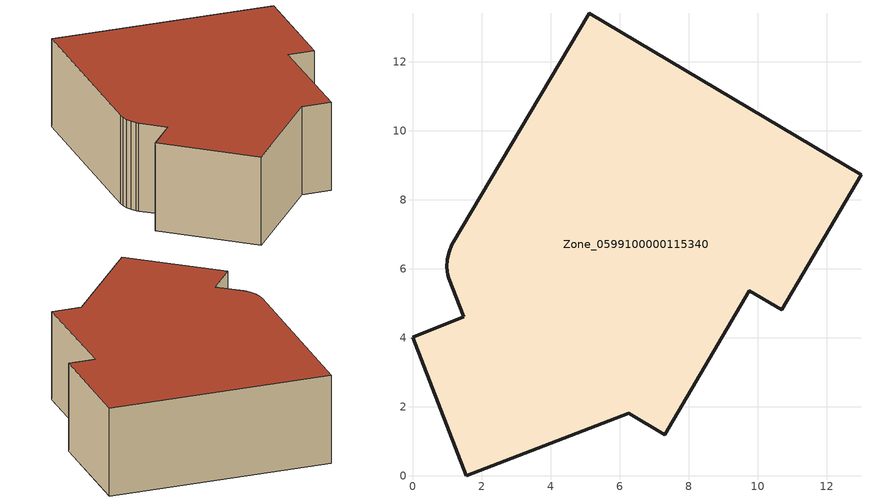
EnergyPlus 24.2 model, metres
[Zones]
Zone_0599100000115340
 floor ground (C_G): 5.13,13.41 13,8.73 10.7,4.81 9.76,5.36 7.31,1.19 6.26,1.81 1.55,0 0,4.02 1.48,4.61 1.05,5.72 1.02,5.83 1,6.05 1.01,6.28 1.06,6.49 1.14,6.7 z2.26
 wall outside (C_F): 1.01,6.28 1,6.05 1.02,5.83 1.05,5.72 1.48,4.61 0,4.02 1.55,0 6.26,1.81 7.31,1.19 9.76,5.36 10.7,4.81 13,8.73 5.13,13.41 1.14,6.7 1.06,6.49 1.01,6.28 z2.26:5.99
 roof outside (C_R): 5.13,13.41 1.14,6.7 1.06,6.49 1.01,6.28 1,6.05 1.02,5.83 1.05,5.72 1.48,4.61 0,4.02 1.55,0 6.26,1.81 7.31,1.19 9.76,5.36 10.7,4.81 13,8.73 z5.99
[BUILDING]
Pand.0599100000115340: North Axis=0; Terrain=City; Loads Convergence Tolerance Value=0.04; Temperature Convergence Tolerance Value=0.4; Solar Distribution=FullExterior; Maximum Number of Warmup Days=25; Minimum Number of Warmup Days=1
[Site:Location]
Rotterdam.The.Hague.AP_ZH_NLD Design_Conditions: Latitude=51.96; Longitude=4.45; Time Zone=1; Elevation=-4.5
[SITE:GROUNDTEMPERATURE:BUILDINGSURFACE]
18, 18, 18, 18, 18, 18, 18, 18, 18, 18, 18, 18
[MATERIAL] Thermal Absorptance=0.9; Solar Absorptance=0.7; Visible Absorptance=0.7
Name | Roughness | Thickness | Conductivity | Density | Specific Heat
G.D.1965 | MediumSmooth | 0.15 | 1 | 540 | 1210
F.D.1965 | Rough | 0.3 | 0.857143 | 1920 | 840
R.D.1965 | MediumRough | 0.2 | 0.08 | 1500 | 1000
[CONSTRUCTION]
C_G: G.D.1965
C_F: F.D.1965
C_R: R.D.1965
[ZONE]
Zone_0599100000115340: Type=1; Multiplier=1; Ceiling Height=Autocalculate; Volume=Autocalculate; Floor Area=autocalculate; Part of Total Floor Area=Yes
[ZONEINFILTRATION:DESIGNFLOWRATE]
Infil_Zone_0599100000115340: Zone or ZoneList or Space or SpaceList=Zone_0599100000115340; Schedule=AlwaysOn; Design Flow Rate Calculation Method=Flow/Area; Flow Rate per Floor Area=0.0042; Constant Term Coefficient=1; Temperature Term Coefficient=0; Velocity Term Coefficient=0; Velocity Squared Term Coefficient=0
[HVACTEMPLATE:ZONE:IDEALLOADSAIRSYSTEM]
Zone_0599100000115340: Maximum Heating Supply Air Temperature=50; Minimum Cooling Supply Air Temperature=13; Maximum Heating Supply Air Humidity Ratio=0.0156; Minimum Cooling Supply Air Humidity Ratio=0.0077; Heating Limit=NoLimit; Cooling Limit=NoLimit; Dehumidification Control Type=ConstantSensibleHeatRatio; Cooling Sensible Heat Ratio=0.7; Dehumidification Setpoint=60; Humidification Control Type=None; Humidification Setpoint=30; Outdoor Air Method=None; Outdoor Air Flow Rate per Person=0.00944; Outdoor Air Flow Rate per Zone Floor Area=0; Outdoor Air Flow Rate per Zone=0; Demand Controlled Ventilation Type=None; Outdoor Air Economizer Type=NoEconomizer; Heat Recovery Type=None; Sensible Heat Recovery Effectiveness=0.7; Latent Heat Recovery Effectiveness=0.65
[ZONECONTROL:THERMOSTAT]
ThermostatControl_Zone_0599100000115340: Zone or ZoneList=Zone_0599100000115340; Control Type Schedule=DualSetpointControlType; Control 1=Thermostat_Zone_0599100000115340; Temperature Difference Between Cutout And Setpoint=0
[THERMOSTATSETPOINT:DUALSETPOINT]
Thermostat_Zone_0599100000115340: Heating Setpoint Temperature Schedule=HeatingSetpoint_Zone_0599100000115340; Cooling Setpoint Temperature Schedule=CoolingSetpoint_Zone_0599100000115340
[SCHEDULE:COMPACT]
HeatingSetpoint_Zone_0599100000115340: Through: 12/31, For: AllDays, Until: 24:00, 21
CoolingSetpoint_Zone_0599100000115340: Through: 12/31, For: AllDays, Until: 24:00, 24
DualSetpointControlType: Through: 12/31, For: AllDays, Until: 24:00, 4
AlwaysOn: Through: 12/31, For: AllDays, Until: 24:00, 1
